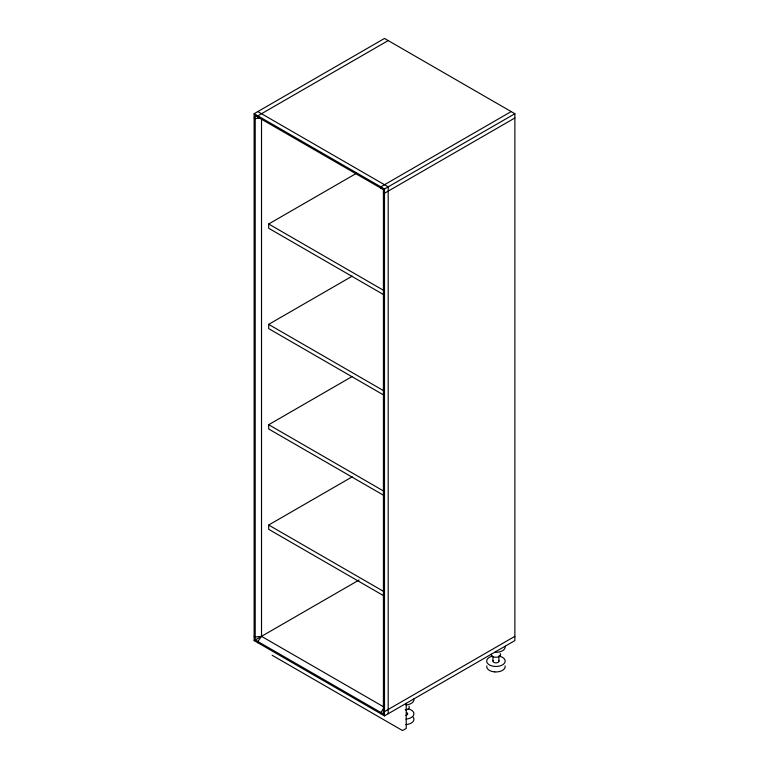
<?xml version="1.0" encoding="UTF-8"?>
<svg xmlns="http://www.w3.org/2000/svg" width="769" height="769" viewBox="0 0 769 769"><rect width="100%" height="100%" fill="white"/><g stroke="black" fill="none" stroke-linecap="round" stroke-linejoin="round"><path stroke-width="1.15" d="M384.135 709.556L383.414 713.988L384.5 715.872L514.874 640.606L514.874 113.716L384.5 38.45L254.126 113.716L254.126 640.606L384.5 715.872L384.5 188.991L254.126 113.716L255.212 115.6L255.212 639.981L383.414 713.988L383.414 189.616L514.874 113.716M384.231 189.895L383.414 192.625L384.5 193.25L514.874 117.984M384.231 708.249L383.414 710.979L384.5 711.604L514.874 636.338M383.885 708.201L380.809 712.488L380.809 713.738M388.191 40.584L257.826 115.85L257.826 117.109L259.672 117.542M384.433 295.085L268.689 228.249L268.689 223.99L356.374 173.361M511.174 111.582L380.809 186.857L380.809 188.107L382.654 188.549M384.433 395.439L268.689 328.613L268.689 324.345L352.25 276.1M384.433 495.794L268.689 428.967L268.689 424.709L352.25 376.464M384.433 596.158L268.689 529.332L268.689 525.064L352.25 476.818M254.126 640.606L359.123 579.989M260.47 118.09L255.212 118.609L254.126 117.984M492.41 671.529L494.746 671.895M258.365 116.792L255.212 115.6L383.414 189.616M257.826 111.582L388.191 186.857L388.191 713.738M268.689 223.99L384.433 290.817M268.689 324.345L384.433 391.171M268.689 424.709L384.433 491.535M268.689 525.064L384.433 591.89M384.5 707.345L261.518 636.338L255.212 636.963L254.126 636.338M272.168 655.284L402.533 730.55L406.224 728.416L406.224 703.327M498.918 655.919L498.918 661.35M492.939 656.543L492.939 660.888M261.518 119.185L261.518 636.338L257.826 641.481L257.826 642.74M499.456 656.168A9.276 5.354 0 0 1 503.301 664.368A9.276 5.354 0 0 1 488.584 664.387A9.276 5.354 0 0 1 492.362 656.178M498.716 660.456A3.009 1.74 0 0 1 495.918 662.859A3.009 1.74 0 0 1 493.15 660.456M500.215 653.583A4.633 2.672 0 0 1 496.524 657.255A4.633 2.672 0 0 1 491.333 654.246M505.127 646.296A9.276 5.354 0 0 1 494.746 652.285M505.118 665.906A9.247 5.335 0 0 1 494.746 671.914M492.468 671.568A9.247 5.335 0 0 1 486.796 665.935M407.061 712.748A3.009 1.74 0 0 1 405.83 715.41M408.204 708.855A9.276 5.354 0 0 1 413.866 714.497A9.276 5.354 0 0 1 405.907 719.111M408.954 706.269A4.633 2.672 0 0 1 405.292 709.941M413.222 717.246A9.247 5.335 0 0 1 405.907 724.6M413.866 698.983A9.276 5.354 0 0 1 405.907 704.971"/></g></svg>
